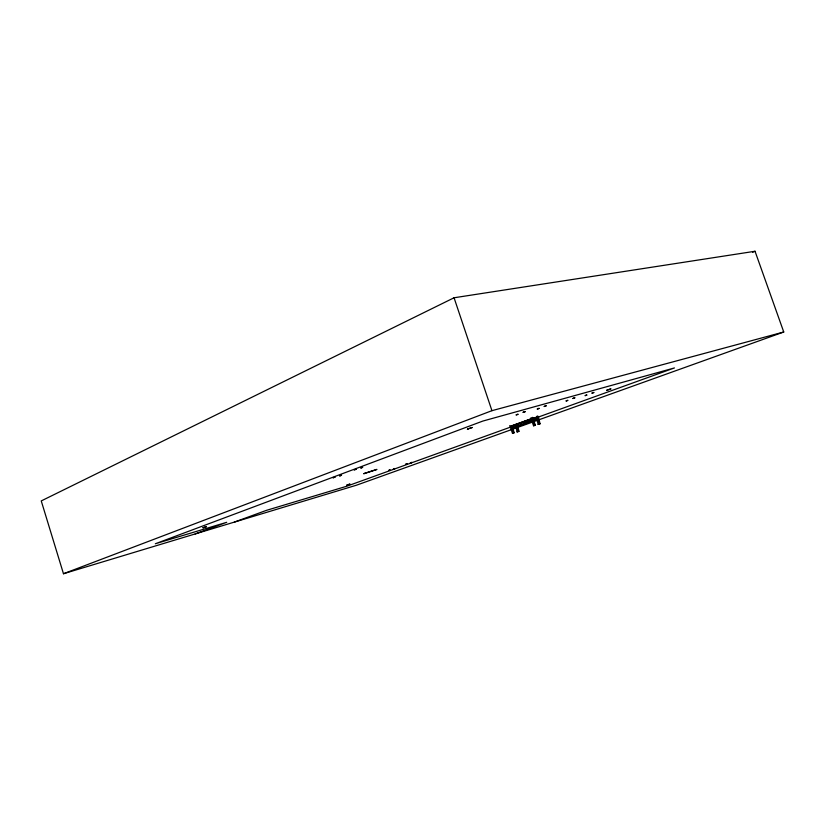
<?xml version="1.0" encoding="UTF-8"?>
<svg xmlns="http://www.w3.org/2000/svg" width="825" height="825" viewBox="0 0 825 825"><rect width="100%" height="100%" fill="white"/><g stroke="black" fill="none" stroke-linecap="round" stroke-linejoin="round"><path stroke-width="1.24" d="M454.059 297.773L41.25 500.919L63.473 573.736L356.503 485.193L783.75 332.001L755.03 251.264L454.059 297.773L491.937 410.675L783.75 332.001M752.658 252.264L755.03 251.264M537.343 416.914L536.436 417.295L536.693 417.976L537.611 417.605L537.343 416.914L514.264 425.287M514.398 425.257L515.305 424.875L515.563 425.556M516.12 426.999L516.656 426.803L511.778 428.206L511.283 426.731L512.201 426.35L511.943 425.669M63.473 573.736L491.937 410.675M333.929 477.448L332.949 477.819L335.187 477.087L334.197 477.458M340.488 475.551L339.498 475.922L341.529 475.252L340.539 475.623M195.164 533.94L226.7 522.308L155.347 543.757L482.79 421.08L674.448 367.94L534.136 418.584M234.393 522.091L266.331 510.397L346.644 486.265L512.366 426.442M512.067 425.813L534.249 417.811L534.456 418.512M511.778 428.206L532.29 420.863L531.073 418.801L511.026 426.051L511.283 426.731L537.343 417.698L537.704 419.234L517.048 426.669L537.529 419.337M524.463 422.08L530.506 419.894M534.126 418.853L537.611 417.605M509.767 425.566L512.48 433.269L514.233 432.692L512.748 428.268M530.795 417.945L533.569 425.772L535.353 425.184L532.692 417.326M515.377 424.452L517.079 431.898L518.966 431.279L517.842 426.391M536.797 418.595L538.148 424.421L540.055 423.792L538.323 416.336M533.569 425.772L534.332 425.545M535.353 425.184L534.59 425.411L531.816 417.574M538.148 424.421L539.034 424.153M540.055 423.792L539.168 424.06L537.271 415.903M411.067 462.639L411.974 462.371L410.252 462.938L411.149 462.67M514.233 432.692L513.47 432.919L511.139 426.308M518.966 431.279L518.069 431.547L516.924 426.577M512.48 433.269L513.243 433.043M517.079 431.898L517.976 431.63M389.472 470.147L390.235 469.92L388.678 470.436L389.441 470.209M394.103 468.775L395 468.507L393.308 469.054L394.206 468.786M511.088 425.989L511.727 426.597M532.857 420.688L537.704 419.234M573.664 398.248L572.746 398.506L575.015 397.753L574.087 398.011M592.69 392.927L591.803 393.174L594.021 392.442L593.134 392.69M538.127 408.757L537.147 409.035L539.261 408.344L538.282 408.612M567.043 400.589L567.971 400.331L565.919 401.002L566.847 400.744M586.132 395.237L587.018 394.989L585.007 395.649L585.905 395.402M545.366 406.003L546.356 405.735L544.015 406.508L544.995 406.23M511.283 426.68L512.273 426.515M512.201 425.782L513.191 425.607L513.387 426.298M536.59 417.966L537.096 419.461L536.797 417.893M513.315 425.566L513.542 426.257M534.115 417.842L534.322 418.553M202.96 527.752L206.384 526.659L202.96 527.752M364.433 473.406L363.701 473.767L376.942 469.415L364.433 473.406M346.933 485.069L349.852 484.131L346.933 485.069M468.095 428.814L467.321 429.175L472.282 427.484L468.095 428.814M607.54 389.947L606.612 390.338L611.026 388.843L607.54 389.947M355.121 469.528L354.09 469.91L356.379 469.167L355.121 469.528M361.69 467.631L360.659 468.012L362.742 467.332L361.69 467.631M517.162 414.532L516.017 414.954L518.183 414.243L517.162 414.532M524.277 411.902L522.916 412.407L525.298 411.613L524.277 411.902M407.199 463.784L405.611 464.31L407.199 463.784M536.539 418.028L535.59 418.296L535.363 417.605L536.302 417.326L536.539 418.028M535.229 417.636L533.136 418.017L533.342 418.718L535.435 418.347L535.229 417.636"/></g></svg>
